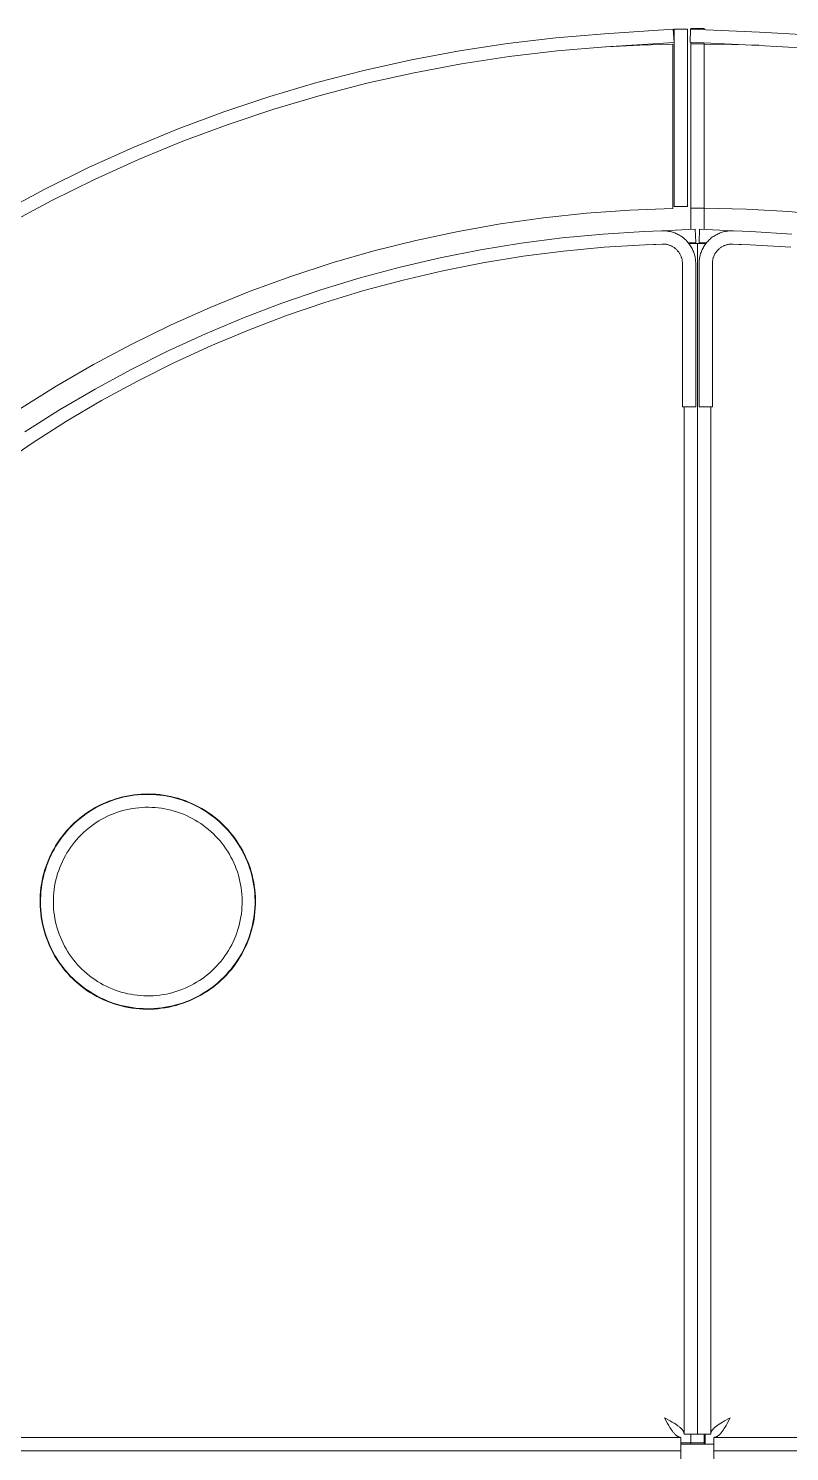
# Model space of a CAD drawing. Header units: millimetres. Extents: x 375 to 2759, y 807 to 2485.
# Drawn here: x 681.7 to 853, y 1463.8 to 1784.5 of the extents above; entities that cross this region are included whole.
import ezdxf

# ---------------------------------------------------------------- set-up
doc = ezdxf.new("R2010")
doc.units = ezdxf.units.MM
doc.layers.add('ZANO_R', color=7, linetype='Continuous', lineweight=0)

msp = doc.modelspace()

# ---------------------------------------------------------------- linework, layer by layer
at = {"layer": 'ZANO_R'}
for p, q in [((800.43, 1782.45), (811.36, 1783.35)), ((826.83, 1784.36), (811.36, 1783.35)), ((827.02, 1781.37), (826.83, 1784.36)), ((827.02, 1784.38), (830.02, 1784.38)), ((827.02, 1744.38), (827.02, 1784.38)), ((830.02, 1784.38), (830.02, 1744.38)), ((830.76, 1784.41), (830.63, 1781.41)), ((830.76, 1784.41), (846.25, 1783.73)), ((830.79, 1784.54), (833.79, 1784.54)), ((830.79, 1784.54), (830.79, 1784.41)), ((833.79, 1784.54), (833.79, 1784.28)), ((857.02, 1783.08), (846.25, 1783.73)), ((778.69, 1779.51), (789.53, 1781.17)), ((789.53, 1781.17), (800.43, 1782.45)), ((800.72, 1779.46), (811.56, 1780.36)), ((811.56, 1780.36), (827.02, 1781.37)), ((811.89, 1780.38), (819.34, 1780.77)), ((819.34, 1780.77), (826.79, 1780.99)), ((826.79, 1743.98), (826.79, 1780.99)), ((830.63, 1781.41), (846.12, 1780.73)), ((830.79, 1781.4), (830.79, 1781.04)), ((833.79, 1781.04), (830.79, 1781.04)), ((830.79, 1781.04), (830.79, 1744.04)), ((833.79, 1781.27), (833.79, 1781.04)), ((833.79, 1781.04), (833.79, 1781.03)), ((833.79, 1781.03), (833.79, 1744.03)), ((833.79, 1781.03), (839.93, 1780.94)), ((839.93, 1780.94), (846.08, 1780.74)), ((845.13, 1780.78), (846.02, 1780.74)), ((846.12, 1780.73), (856.78, 1780.09)), ((757.2, 1775.1), (767.9, 1777.49)), ((767.9, 1777.49), (778.69, 1779.51)), ((779.19, 1776.56), (789.93, 1778.19)), ((789.93, 1778.19), (800.72, 1779.46)), ((746.58, 1772.34), (757.2, 1775.1)), ((757.9, 1772.18), (768.51, 1774.55)), ((768.51, 1774.55), (779.19, 1776.56)), ((736.06, 1769.23), (746.58, 1772.34)), ((747.38, 1769.45), (757.9, 1772.18)), ((725.66, 1765.75), (736.06, 1769.23)), ((736.96, 1766.36), (747.38, 1769.45)), ((715.38, 1761.92), (725.66, 1765.75)), ((726.66, 1762.92), (736.96, 1766.36)), ((705.24, 1757.73), (715.38, 1761.92)), ((716.47, 1759.12), (726.66, 1762.92)), ((695.24, 1753.21), (705.24, 1757.73)), ((706.43, 1754.98), (716.47, 1759.12)), ((696.53, 1750.49), (706.43, 1754.98)), ((685.41, 1748.34), (695.24, 1753.21)), ((675.76, 1743.14), (685.41, 1748.34)), ((686.79, 1745.67), (696.53, 1750.49)), ((677.22, 1740.52), (686.79, 1745.67)), ((787.99, 1740.51), (797.64, 1741.88)), ((797.64, 1741.88), (807.33, 1742.92)), ((807.33, 1742.92), (817.05, 1743.62)), ((817.05, 1743.62), (826.79, 1743.98)), ((830.02, 1744.38), (827.02, 1744.38)), ((833.79, 1744.04), (830.79, 1744.04)), ((830.79, 1744.04), (830.79, 1739.23)), ((833.79, 1744.03), (833.79, 1739.23)), ((833.79, 1744.03), (843.28, 1743.82)), ((843.28, 1743.82), (852.76, 1743.29)), ((852.76, 1743.29), (862.22, 1742.43)), ((768.87, 1736.76), (778.4, 1738.8)), ((778.4, 1738.8), (787.99, 1740.51)), ((801.81, 1737.34), (811.04, 1738.21)), ((811.04, 1738.21), (820.29, 1738.77)), ((824.19, 1738.94), (820.29, 1738.77)), ((824.19, 1738.94), (824.44, 1738.95)), ((824.28, 1738.95), (831.78, 1739.28)), ((824.44, 1738.95), (824.7, 1738.95)), ((824.7, 1738.95), (824.95, 1738.94)), ((824.95, 1738.94), (825.21, 1738.92)), ((825.21, 1738.92), (825.46, 1738.89)), ((825.46, 1738.89), (825.71, 1738.85)), ((825.71, 1738.85), (825.96, 1738.81)), ((825.96, 1738.81), (826.21, 1738.75)), ((826.21, 1738.75), (826.45, 1738.69)), ((826.45, 1738.69), (826.7, 1738.62)), ((826.7, 1738.62), (826.94, 1738.54)), ((826.94, 1738.54), (827.18, 1738.45)), ((827.18, 1738.45), (827.41, 1738.36)), ((827.41, 1738.36), (827.65, 1738.26)), ((827.65, 1738.26), (827.87, 1738.14)), ((827.87, 1738.14), (828.1, 1738.02)), ((831.91, 1736.28), (831.78, 1739.28)), ((832.79, 1739.28), (832.66, 1736.28)), ((832.79, 1739.28), (840.3, 1738.95)), ((836.7, 1738.14), (836.48, 1738.02)), ((836.93, 1738.26), (836.7, 1738.14)), ((837.16, 1738.36), (836.93, 1738.26)), ((837.4, 1738.45), (837.16, 1738.36)), ((837.64, 1738.54), (837.4, 1738.45)), ((837.88, 1738.62), (837.64, 1738.54)), ((838.12, 1738.69), (837.88, 1738.62)), ((838.37, 1738.75), (838.12, 1738.69)), ((838.62, 1738.81), (838.37, 1738.75)), ((838.87, 1738.85), (838.62, 1738.81)), ((839.12, 1738.89), (838.87, 1738.85)), ((839.37, 1738.92), (839.12, 1738.89)), ((839.62, 1738.94), (839.37, 1738.92)), ((839.88, 1738.95), (839.62, 1738.94)), ((840.13, 1738.95), (839.88, 1738.95)), ((840.39, 1738.94), (840.13, 1738.95)), ((840.39, 1738.94), (844.28, 1738.77)), ((853.54, 1738.21), (844.28, 1738.77)), ((759.41, 1734.39), (768.87, 1736.76)), ((783.46, 1734.67), (792.61, 1736.16)), ((792.61, 1736.16), (801.81, 1737.34)), ((802.14, 1734.36), (811.27, 1735.22)), ((811.27, 1735.22), (820.42, 1735.78)), ((820.42, 1735.78), (824.32, 1735.95)), ((820.95, 1735.8), (824.89, 1735.94)), ((824.47, 1735.95), (824.32, 1735.95)), ((824.62, 1735.95), (824.47, 1735.95)), ((824.77, 1735.94), (824.62, 1735.95)), ((824.92, 1735.93), (824.77, 1735.94)), ((825.07, 1735.92), (824.92, 1735.93)), ((825.22, 1735.89), (825.07, 1735.92)), ((825.37, 1735.87), (825.22, 1735.89)), ((825.52, 1735.83), (825.37, 1735.87)), ((825.67, 1735.8), (825.52, 1735.83)), ((825.81, 1735.75), (825.67, 1735.8)), ((825.96, 1735.71), (825.81, 1735.75)), ((826.1, 1735.66), (825.96, 1735.71)), ((826.24, 1735.6), (826.1, 1735.66)), ((826.38, 1735.54), (826.24, 1735.6)), ((826.51, 1735.47), (826.38, 1735.54)), ((826.64, 1735.4), (826.51, 1735.47)), ((826.78, 1735.32), (826.64, 1735.4)), ((826.9, 1735.24), (826.78, 1735.32)), ((827.03, 1735.16), (826.9, 1735.24)), ((827.15, 1735.07), (827.03, 1735.16)), ((827.27, 1734.98), (827.15, 1735.07)), ((827.39, 1734.88), (827.27, 1734.98)), ((828.1, 1738.02), (828.32, 1737.9)), ((828.32, 1737.9), (828.53, 1737.76)), ((828.53, 1737.76), (828.75, 1737.62)), ((828.75, 1737.62), (828.95, 1737.47)), ((828.95, 1737.47), (829.15, 1737.32)), ((829.15, 1737.32), (829.35, 1737.15)), ((829.35, 1737.15), (829.54, 1736.98)), ((829.54, 1736.98), (829.72, 1736.81)), ((829.72, 1736.81), (829.9, 1736.63)), ((829.9, 1736.63), (830.07, 1736.44)), ((830.07, 1736.44), (830.23, 1736.24)), ((830.23, 1736.24), (830.39, 1736.05)), ((830.26, 1736.21), (831.91, 1736.28)), ((830.39, 1736.05), (830.54, 1735.84)), ((830.4, 1736.04), (832.29, 1736.04)), ((830.54, 1735.84), (830.69, 1735.63)), ((830.69, 1735.63), (830.82, 1735.42)), ((830.79, 1736.23), (830.79, 1736.04)), ((830.82, 1735.42), (830.95, 1735.2)), ((830.95, 1735.2), (831.07, 1734.97)), ((831.07, 1734.97), (831.19, 1734.75)), ((832.29, 1736.04), (832.29, 1736.04)), ((834.18, 1736.04), (832.29, 1736.04)), ((832.29, 1467.74), (832.29, 1736.04)), ((832.66, 1736.28), (834.31, 1736.21)), ((833.5, 1734.97), (833.39, 1734.75)), ((833.62, 1735.2), (833.5, 1734.97)), ((833.75, 1735.42), (833.62, 1735.2)), ((833.89, 1735.63), (833.75, 1735.42)), ((833.79, 1736.23), (833.79, 1736.04)), ((834.03, 1735.84), (833.89, 1735.63)), ((834.18, 1736.05), (834.03, 1735.84)), ((834.34, 1736.24), (834.18, 1736.05)), ((834.51, 1736.44), (834.34, 1736.24)), ((834.68, 1736.63), (834.51, 1736.44)), ((834.85, 1736.81), (834.68, 1736.63)), ((835.04, 1736.98), (834.85, 1736.81)), ((835.23, 1737.15), (835.04, 1736.98)), ((835.42, 1737.32), (835.23, 1737.15)), ((835.62, 1737.47), (835.42, 1737.32)), ((835.83, 1737.62), (835.62, 1737.47)), ((836.04, 1737.76), (835.83, 1737.62)), ((836.26, 1737.9), (836.04, 1737.76)), ((836.48, 1738.02), (836.26, 1737.9)), ((837.19, 1734.88), (837.3, 1734.98)), ((837.3, 1734.98), (837.42, 1735.07)), ((837.42, 1735.07), (837.55, 1735.16)), ((837.55, 1735.16), (837.67, 1735.24)), ((837.67, 1735.24), (837.8, 1735.32)), ((837.8, 1735.32), (837.93, 1735.4)), ((837.93, 1735.4), (838.06, 1735.47)), ((838.06, 1735.47), (838.2, 1735.54)), ((838.2, 1735.54), (838.34, 1735.6)), ((838.34, 1735.6), (838.48, 1735.66)), ((838.48, 1735.66), (838.62, 1735.71)), ((838.62, 1735.71), (838.76, 1735.75)), ((838.76, 1735.75), (838.91, 1735.8)), ((838.91, 1735.8), (839.06, 1735.83)), ((839.06, 1735.83), (839.2, 1735.87)), ((839.2, 1735.87), (839.35, 1735.89)), ((839.35, 1735.89), (839.5, 1735.92)), ((839.5, 1735.92), (839.65, 1735.93)), ((839.65, 1735.93), (839.8, 1735.94)), ((839.69, 1735.94), (843.62, 1735.8)), ((839.8, 1735.94), (839.95, 1735.95)), ((839.95, 1735.95), (840.1, 1735.95)), ((840.1, 1735.95), (840.26, 1735.95)), ((840.26, 1735.95), (844.15, 1735.78)), ((844.15, 1735.78), (853.31, 1735.22)), ((750.05, 1731.69), (759.41, 1734.39)), ((765.34, 1730.76), (774.37, 1732.87)), ((774.37, 1732.87), (783.46, 1734.67)), ((775, 1729.93), (783.99, 1731.71)), ((783.99, 1731.71), (793.04, 1733.19)), ((793.04, 1733.19), (802.14, 1734.36)), ((827.5, 1734.78), (827.39, 1734.88)), ((827.61, 1734.68), (827.5, 1734.78)), ((827.71, 1734.57), (827.61, 1734.68)), ((827.82, 1734.46), (827.71, 1734.57)), ((827.91, 1734.34), (827.82, 1734.46)), ((828.01, 1734.22), (827.91, 1734.34)), ((828.1, 1734.1), (828.01, 1734.22)), ((828.18, 1733.98), (828.1, 1734.1)), ((828.26, 1733.85), (828.18, 1733.98)), ((828.34, 1733.72), (828.26, 1733.85)), ((828.41, 1733.59), (828.34, 1733.72)), ((828.48, 1733.45), (828.41, 1733.59)), ((828.54, 1733.31), (828.48, 1733.45)), ((828.6, 1733.17), (828.54, 1733.31)), ((828.66, 1733.03), (828.6, 1733.17)), ((828.7, 1732.89), (828.66, 1733.03)), ((828.75, 1732.75), (828.7, 1732.89)), ((828.79, 1732.6), (828.75, 1732.75)), ((828.82, 1732.45), (828.79, 1732.6)), ((828.85, 1732.3), (828.82, 1732.45)), ((828.87, 1732.15), (828.85, 1732.3)), ((828.89, 1732), (828.87, 1732.15)), ((828.9, 1731.85), (828.89, 1732)), ((828.91, 1731.7), (828.9, 1731.85)), ((831.19, 1734.75), (831.29, 1734.52)), ((831.29, 1734.52), (831.39, 1734.28)), ((831.39, 1734.28), (831.48, 1734.04)), ((831.48, 1734.04), (831.56, 1733.8)), ((831.56, 1733.8), (831.63, 1733.56)), ((831.63, 1733.56), (831.7, 1733.31)), ((831.7, 1733.31), (831.76, 1733.07)), ((831.76, 1733.07), (831.8, 1732.82)), ((831.8, 1732.82), (831.84, 1732.56)), ((831.84, 1732.56), (831.87, 1732.31)), ((831.87, 1732.31), (831.89, 1732.06)), ((831.89, 1732.06), (831.91, 1731.81)), ((831.91, 1731.81), (831.91, 1731.55)), ((832.67, 1731.81), (832.66, 1731.55)), ((832.68, 1732.06), (832.67, 1731.81)), ((832.7, 1732.31), (832.68, 1732.06)), ((832.73, 1732.56), (832.7, 1732.31)), ((832.77, 1732.82), (832.73, 1732.56)), ((832.82, 1733.07), (832.77, 1732.82)), ((832.88, 1733.31), (832.82, 1733.07)), ((832.94, 1733.56), (832.88, 1733.31)), ((833.01, 1733.8), (832.94, 1733.56)), ((833.1, 1734.04), (833.01, 1733.8)), ((833.19, 1734.28), (833.1, 1734.04)), ((833.28, 1734.52), (833.19, 1734.28)), ((833.39, 1734.75), (833.28, 1734.52)), ((835.67, 1731.85), (835.69, 1732)), ((835.67, 1731.7), (835.67, 1731.85)), ((835.69, 1732), (835.7, 1732.15)), ((835.7, 1732.15), (835.73, 1732.3)), ((835.73, 1732.3), (835.76, 1732.45)), ((835.76, 1732.45), (835.79, 1732.6)), ((835.79, 1732.6), (835.83, 1732.75)), ((835.83, 1732.75), (835.87, 1732.89)), ((835.87, 1732.89), (835.92, 1733.03)), ((835.92, 1733.03), (835.97, 1733.17)), ((835.97, 1733.17), (836.03, 1733.31)), ((836.03, 1733.31), (836.09, 1733.45)), ((836.09, 1733.45), (836.16, 1733.59)), ((836.16, 1733.59), (836.23, 1733.72)), ((836.23, 1733.72), (836.31, 1733.85)), ((836.31, 1733.85), (836.39, 1733.98)), ((836.39, 1733.98), (836.48, 1734.1)), ((836.48, 1734.1), (836.57, 1734.22)), ((836.57, 1734.22), (836.66, 1734.34)), ((836.66, 1734.34), (836.76, 1734.46)), ((836.76, 1734.46), (836.86, 1734.57)), ((836.86, 1734.57), (836.97, 1734.68)), ((836.97, 1734.68), (837.08, 1734.78)), ((837.08, 1734.78), (837.19, 1734.88)), ((731.63, 1725.32), (740.79, 1728.66)), ((740.79, 1728.66), (750.05, 1731.69)), ((756.38, 1728.35), (765.34, 1730.76)), ((766.07, 1727.85), (775, 1729.93)), ((828.91, 1731.55), (828.91, 1731.7)), ((828.91, 1709.28), (828.91, 1731.55)), ((831.91, 1731.55), (831.91, 1709.28)), ((832.66, 1709.28), (832.66, 1731.55)), ((835.66, 1731.55), (835.67, 1731.7)), ((835.66, 1731.55), (835.66, 1709.28)), ((722.6, 1721.66), (731.63, 1725.32)), ((738.74, 1722.64), (747.52, 1725.64)), ((747.52, 1725.64), (756.38, 1728.35)), ((748.44, 1722.79), (757.21, 1725.47)), ((757.21, 1725.47), (766.07, 1727.85)), ((730.08, 1719.34), (738.74, 1722.64)), ((739.77, 1719.82), (748.44, 1722.79)), ((713.7, 1717.68), (722.6, 1721.66)), ((721.53, 1715.75), (730.08, 1719.34)), ((731.2, 1716.55), (739.77, 1719.82)), ((704.95, 1713.4), (713.7, 1717.68)), ((713.11, 1711.87), (721.53, 1715.75)), ((722.74, 1713), (731.2, 1716.55)), ((696.35, 1708.82), (704.95, 1713.4)), ((714.41, 1709.17), (722.74, 1713)), ((704.82, 1707.71), (713.11, 1711.87)), ((828.91, 1699.28), (828.91, 1709.28)), ((831.91, 1699.28), (831.91, 1709.28)), ((832.66, 1709.28), (832.66, 1699.28)), ((835.66, 1709.28), (835.66, 1699.28)), ((687.91, 1703.94), (696.35, 1708.82)), ((696.68, 1703.28), (704.82, 1707.71)), ((706.21, 1705.05), (714.41, 1709.17)), ((679.65, 1698.77), (687.91, 1703.94)), ((688.69, 1698.57), (696.68, 1703.28)), ((698.16, 1700.67), (706.21, 1705.05)), ((690.26, 1696.01), (698.16, 1700.67)), ((680.87, 1693.6), (688.69, 1698.57)), ((828.91, 1699.28), (831.91, 1699.28)), ((829.29, 1467.74), (829.29, 1699.28)), ((832.66, 1699.28), (835.66, 1699.28)), ((835.29, 1699.28), (835.29, 1467.74)), ((682.52, 1691.09), (690.26, 1696.01)), ((674.95, 1685.91), (682.52, 1691.09)), ((698.21, 1609.72), (698.97, 1610.06)), ((698.25, 1609.63), (699.01, 1609.97)), ((698.97, 1610.06), (699.75, 1610.38)), ((699.01, 1609.97), (699.79, 1610.29)), ((699.75, 1610.38), (700.53, 1610.67)), ((699.79, 1610.29), (700.57, 1610.57)), ((700.53, 1610.67), (701.33, 1610.93)), ((700.57, 1610.57), (701.36, 1610.84)), ((701.33, 1610.93), (702.13, 1611.17)), ((701.36, 1610.84), (702.16, 1611.07)), ((702.13, 1611.17), (702.94, 1611.37)), ((702.16, 1611.07), (702.97, 1611.28)), ((702.94, 1611.37), (703.76, 1611.55)), ((702.97, 1611.28), (703.78, 1611.46)), ((703.76, 1611.55), (704.59, 1611.7)), ((703.78, 1611.46), (704.6, 1611.61)), ((704.59, 1611.7), (705.41, 1611.83)), ((704.6, 1611.61), (705.43, 1611.73)), ((705.41, 1611.83), (706.25, 1611.92)), ((705.43, 1611.73), (706.25, 1611.82)), ((706.25, 1611.92), (707.08, 1611.99)), ((706.25, 1611.82), (707.09, 1611.89)), ((707.08, 1611.99), (707.92, 1612.02)), ((707.09, 1611.89), (707.92, 1611.92)), ((707.92, 1612.02), (708.75, 1612.03)), ((707.92, 1611.92), (708.75, 1611.93)), ((708.75, 1612.03), (709.59, 1612.01)), ((708.75, 1611.93), (709.59, 1611.91)), ((709.59, 1612.01), (710.43, 1611.96)), ((709.59, 1611.91), (710.42, 1611.86)), ((710.42, 1611.86), (711.25, 1611.78)), ((710.43, 1611.96), (711.26, 1611.88)), ((711.25, 1611.78), (712.07, 1611.67)), ((711.26, 1611.88), (712.09, 1611.77)), ((712.07, 1611.67), (712.9, 1611.53)), ((712.09, 1611.77), (712.92, 1611.63)), ((712.9, 1611.53), (713.71, 1611.37)), ((712.92, 1611.63), (713.74, 1611.47)), ((713.71, 1611.37), (714.53, 1611.18)), ((713.74, 1611.47), (714.55, 1611.27)), ((714.53, 1611.18), (715.33, 1610.96)), ((714.55, 1611.27), (715.36, 1611.05)), ((715.33, 1610.96), (716.13, 1610.71)), ((715.36, 1611.05), (716.16, 1610.8)), ((716.13, 1610.71), (716.91, 1610.43)), ((716.16, 1610.8), (716.95, 1610.53)), ((716.91, 1610.43), (717.69, 1610.13)), ((716.95, 1610.53), (717.73, 1610.22)), ((717.69, 1610.13), (718.46, 1609.8)), ((717.73, 1610.22), (718.5, 1609.89)), ((718.5, 1609.89), (719.25, 1609.54)), ((693.26, 1606.61), (693.92, 1607.12)), ((693.32, 1606.53), (693.98, 1607.04)), ((693.92, 1607.12), (694.6, 1607.62)), ((693.98, 1607.04), (694.65, 1607.54)), ((694.6, 1607.62), (695.29, 1608.09)), ((694.65, 1607.54), (695.34, 1608)), ((695.29, 1608.09), (696, 1608.53)), ((695.34, 1608), (696.05, 1608.45)), ((696, 1608.53), (696.72, 1608.95)), ((696.05, 1608.45), (696.77, 1608.87)), ((696.72, 1608.95), (697.46, 1609.35)), ((696.77, 1608.87), (697.51, 1609.26)), ((697.46, 1609.35), (698.21, 1609.72)), ((697.51, 1609.26), (698.25, 1609.63)), ((698.18, 1606.33), (698.83, 1606.68)), ((698.83, 1606.68), (699.49, 1607)), ((699.49, 1607), (700.16, 1607.31)), ((700.16, 1607.31), (700.84, 1607.58)), ((700.84, 1607.58), (701.53, 1607.84)), ((701.53, 1607.84), (702.22, 1608.07)), ((702.22, 1608.07), (702.93, 1608.27)), ((702.93, 1608.27), (703.64, 1608.46)), ((703.64, 1608.46), (704.35, 1608.61)), ((704.35, 1608.61), (705.08, 1608.74)), ((705.08, 1608.74), (705.8, 1608.85)), ((705.8, 1608.85), (706.53, 1608.93)), ((706.53, 1608.93), (707.26, 1608.99)), ((707.26, 1608.99), (707.99, 1609.02)), ((707.99, 1609.02), (708.73, 1609.03)), ((708.73, 1609.03), (709.46, 1609.01)), ((709.46, 1609.01), (710.19, 1608.97)), ((710.19, 1608.97), (710.92, 1608.9)), ((710.92, 1608.9), (711.65, 1608.8)), ((711.65, 1608.8), (712.37, 1608.68)), ((712.37, 1608.68), (713.09, 1608.54)), ((713.09, 1608.54), (713.81, 1608.37)), ((713.81, 1608.37), (714.51, 1608.17)), ((714.51, 1608.17), (715.22, 1607.96)), ((715.22, 1607.96), (715.91, 1607.71)), ((715.91, 1607.71), (716.59, 1607.45)), ((716.59, 1607.45), (717.27, 1607.16)), ((717.27, 1607.16), (717.93, 1606.84)), ((717.93, 1606.84), (718.58, 1606.51)), ((718.46, 1609.8), (719.21, 1609.45)), ((719.21, 1609.45), (719.95, 1609.07)), ((719.25, 1609.54), (720, 1609.15)), ((719.95, 1609.07), (720.68, 1608.66)), ((720, 1609.15), (720.73, 1608.75)), ((720.68, 1608.66), (721.39, 1608.23)), ((720.73, 1608.75), (721.45, 1608.31)), ((721.39, 1608.23), (722.09, 1607.77)), ((721.45, 1608.31), (722.15, 1607.86)), ((722.09, 1607.77), (722.77, 1607.29)), ((722.15, 1607.86), (722.83, 1607.37)), ((722.77, 1607.29), (723.44, 1606.79)), ((722.83, 1607.37), (723.5, 1606.87)), ((723.44, 1606.79), (724.09, 1606.26)), ((723.5, 1606.87), (724.15, 1606.34)), ((689.72, 1603.06), (690.25, 1603.7)), ((690.33, 1603.64), (689.79, 1603)), ((690.25, 1603.7), (690.82, 1604.32)), ((690.89, 1604.26), (690.33, 1603.64)), ((690.82, 1604.32), (691.4, 1604.93)), ((691.47, 1604.86), (690.89, 1604.26)), ((691.4, 1604.93), (692, 1605.51)), ((691.47, 1604.86), (692.07, 1605.44)), ((692, 1605.51), (692.62, 1606.07)), ((692.07, 1605.44), (692.69, 1605.99)), ((692.62, 1606.07), (693.26, 1606.61)), ((692.69, 1605.99), (693.32, 1606.53)), ((694.05, 1603.32), (694.59, 1603.81)), ((694.59, 1603.81), (695.15, 1604.28)), ((695.15, 1604.28), (695.73, 1604.73)), ((695.73, 1604.73), (696.32, 1605.16)), ((696.32, 1605.16), (696.93, 1605.57)), ((696.93, 1605.57), (697.55, 1605.96)), ((697.55, 1605.96), (698.18, 1606.33)), ((718.58, 1606.51), (719.22, 1606.15)), ((719.22, 1606.15), (719.85, 1605.77)), ((719.85, 1605.77), (720.46, 1605.37)), ((720.46, 1605.37), (721.06, 1604.95)), ((721.06, 1604.95), (721.65, 1604.51)), ((721.65, 1604.51), (722.22, 1604.04)), ((722.22, 1604.04), (722.77, 1603.56)), ((722.77, 1603.56), (723.31, 1603.06)), ((724.09, 1606.26), (724.71, 1605.72)), ((724.15, 1606.34), (724.78, 1605.79)), ((724.71, 1605.72), (725.32, 1605.15)), ((724.78, 1605.79), (725.39, 1605.22)), ((725.32, 1605.15), (725.91, 1604.56)), ((725.39, 1605.22), (725.98, 1604.63)), ((725.91, 1604.56), (726.48, 1603.95)), ((725.98, 1604.63), (726.56, 1604.02)), ((726.48, 1603.95), (727.03, 1603.32)), ((726.56, 1604.02), (727.11, 1603.38)), ((687.37, 1599.6), (687.79, 1600.33)), ((687.88, 1600.27), (687.46, 1599.55)), ((687.79, 1600.33), (688.24, 1601.03)), ((688.32, 1600.98), (687.88, 1600.27)), ((688.24, 1601.03), (688.71, 1601.73)), ((688.79, 1601.67), (688.32, 1600.98)), ((688.71, 1601.73), (689.2, 1602.4)), ((689.28, 1602.34), (688.79, 1601.67)), ((689.2, 1602.4), (689.72, 1603.06)), ((689.79, 1603), (689.28, 1602.34)), ((691.16, 1600), (691.59, 1600.59)), ((691.59, 1600.59), (692.05, 1601.17)), ((692.05, 1601.17), (692.52, 1601.73)), ((692.52, 1601.73), (693.01, 1602.28)), ((693.01, 1602.28), (693.52, 1602.81)), ((693.52, 1602.81), (694.05, 1603.32)), ((723.31, 1603.06), (723.83, 1602.54)), ((723.83, 1602.54), (724.33, 1602.01)), ((724.33, 1602.01), (724.81, 1601.45)), ((724.81, 1601.45), (725.27, 1600.88)), ((725.27, 1600.88), (725.71, 1600.3)), ((725.71, 1600.3), (726.14, 1599.7)), ((727.03, 1603.32), (727.55, 1602.67)), ((727.11, 1603.38), (727.63, 1602.73)), ((727.55, 1602.67), (728.06, 1602.01)), ((727.63, 1602.73), (728.14, 1602.07)), ((728.06, 1602.01), (728.54, 1601.33)), ((728.14, 1602.07), (728.62, 1601.38)), ((728.54, 1601.33), (728.99, 1600.63)), ((728.62, 1601.38), (729.08, 1600.68)), ((728.99, 1600.63), (729.42, 1599.91)), ((729.08, 1600.68), (729.51, 1599.96)), ((685.95, 1596.57), (686.26, 1597.35)), ((686.35, 1597.31), (686.04, 1596.54)), ((686.26, 1597.35), (686.61, 1598.11)), ((686.7, 1598.07), (686.35, 1597.31)), ((686.61, 1598.11), (686.98, 1598.86)), ((687.06, 1598.82), (686.7, 1598.07)), ((686.98, 1598.86), (687.37, 1599.6)), ((687.46, 1599.55), (687.06, 1598.82)), ((689.32, 1596.83), (689.64, 1597.49)), ((689.64, 1597.49), (689.99, 1598.14)), ((689.99, 1598.14), (690.36, 1598.77)), ((690.36, 1598.77), (690.75, 1599.39)), ((690.75, 1599.39), (691.16, 1600)), ((726.14, 1599.7), (726.54, 1599.09)), ((726.54, 1599.09), (726.92, 1598.46)), ((726.92, 1598.46), (727.27, 1597.82)), ((727.27, 1597.82), (727.61, 1597.16)), ((727.61, 1597.16), (727.92, 1596.5)), ((729.42, 1599.91), (729.83, 1599.19)), ((729.51, 1599.96), (729.92, 1599.23)), ((729.83, 1599.19), (730.21, 1598.45)), ((729.92, 1599.23), (730.3, 1598.49)), ((730.21, 1598.45), (730.57, 1597.69)), ((730.3, 1598.49), (730.66, 1597.73)), ((730.57, 1597.69), (730.9, 1596.92)), ((730.66, 1597.73), (730.99, 1596.96)), ((684.95, 1593.38), (685.16, 1594.19)), ((685.25, 1594.16), (685.05, 1593.36)), ((685.16, 1594.19), (685.39, 1594.99)), ((685.49, 1594.96), (685.25, 1594.16)), ((685.39, 1594.99), (685.65, 1595.79)), ((685.75, 1595.76), (685.49, 1594.96)), ((685.65, 1595.79), (685.95, 1596.57)), ((686.04, 1596.54), (685.75, 1595.76)), ((688.05, 1593.4), (688.26, 1594.1)), ((688.26, 1594.1), (688.49, 1594.8)), ((688.49, 1594.8), (688.74, 1595.49)), ((688.74, 1595.49), (689.02, 1596.17)), ((689.02, 1596.17), (689.32, 1596.83)), ((727.92, 1596.5), (728.21, 1595.83)), ((728.21, 1595.83), (728.48, 1595.14)), ((728.48, 1595.14), (728.72, 1594.45)), ((728.72, 1594.45), (728.94, 1593.75)), ((730.9, 1596.92), (731.2, 1596.15)), ((730.99, 1596.96), (731.29, 1596.18)), ((731.2, 1596.15), (731.47, 1595.36)), ((731.29, 1596.18), (731.57, 1595.39)), ((731.47, 1595.36), (731.72, 1594.57)), ((731.57, 1595.39), (731.82, 1594.59)), ((731.72, 1594.57), (731.94, 1593.76)), ((731.82, 1594.59), (732.04, 1593.79)), ((684.4, 1590.08), (684.5, 1590.91)), ((684.5, 1590.91), (684.62, 1591.74)), ((684.6, 1590.9), (684.5, 1590.07)), ((684.72, 1591.72), (684.6, 1590.9)), ((684.62, 1591.74), (684.77, 1592.56)), ((684.87, 1592.54), (684.72, 1591.72)), ((684.77, 1592.56), (684.95, 1593.38)), ((685.05, 1593.36), (684.87, 1592.54)), ((687.47, 1590.52), (687.58, 1591.25)), ((687.58, 1591.25), (687.71, 1591.97)), ((687.71, 1591.97), (687.87, 1592.69)), ((687.87, 1592.69), (688.05, 1593.4)), ((728.94, 1593.75), (729.13, 1593.04)), ((729.13, 1593.04), (729.3, 1592.33)), ((729.3, 1592.33), (729.45, 1591.61)), ((729.45, 1591.61), (729.57, 1590.89)), ((729.57, 1590.89), (729.66, 1590.16)), ((731.94, 1593.76), (732.13, 1592.95)), ((732.04, 1593.79), (732.23, 1592.97)), ((732.13, 1592.95), (732.3, 1592.13)), ((732.23, 1592.97), (732.4, 1592.15)), ((732.3, 1592.13), (732.43, 1591.31)), ((732.4, 1592.15), (732.53, 1591.32)), ((732.43, 1591.31), (732.54, 1590.48)), ((732.53, 1591.32), (732.64, 1590.49)), ((684.3, 1588.41), (684.34, 1589.24)), ((684.3, 1587.57), (684.3, 1588.41)), ((684.32, 1586.73), (684.3, 1587.57)), ((684.34, 1589.24), (684.4, 1590.08)), ((684.44, 1589.24), (684.4, 1588.4)), ((684.4, 1588.4), (684.4, 1587.57)), ((684.4, 1587.57), (684.42, 1586.74)), ((684.5, 1590.07), (684.44, 1589.24)), ((687.29, 1587.6), (687.3, 1588.33)), ((687.31, 1586.86), (687.29, 1587.6)), ((687.3, 1588.33), (687.33, 1589.06)), ((687.33, 1589.06), (687.39, 1589.79)), ((687.39, 1589.79), (687.47, 1590.52)), ((729.66, 1590.16), (729.73, 1589.43)), ((729.73, 1589.43), (729.77, 1588.7)), ((729.77, 1588.7), (729.79, 1587.96)), ((729.79, 1587.96), (729.79, 1587.23)), ((732.54, 1590.48), (732.62, 1589.65)), ((732.62, 1589.65), (732.67, 1588.82)), ((732.64, 1590.49), (732.72, 1589.66)), ((732.67, 1588.82), (732.69, 1587.99)), ((732.69, 1587.99), (732.69, 1587.15)), ((732.72, 1589.66), (732.77, 1588.83)), ((732.77, 1588.83), (732.79, 1587.99)), ((732.79, 1587.99), (732.79, 1587.15)), ((684.37, 1585.9), (684.32, 1586.73)), ((684.45, 1585.06), (684.37, 1585.9)), ((684.42, 1586.74), (684.47, 1585.91)), ((684.55, 1584.23), (684.45, 1585.06)), ((684.47, 1585.91), (684.55, 1585.08)), ((684.55, 1585.08), (684.65, 1584.25)), ((684.69, 1583.41), (684.55, 1584.23)), ((684.65, 1584.25), (684.79, 1583.43)), ((687.36, 1586.13), (687.31, 1586.86)), ((687.43, 1585.4), (687.36, 1586.13)), ((687.52, 1584.67), (687.43, 1585.4)), ((687.64, 1583.95), (687.52, 1584.67)), ((729.51, 1584.31), (729.38, 1583.59)), ((729.62, 1585.04), (729.51, 1584.31)), ((729.7, 1585.77), (729.62, 1585.04)), ((729.76, 1586.5), (729.7, 1585.77)), ((729.79, 1587.23), (729.76, 1586.5)), ((732.49, 1584.66), (732.37, 1583.84)), ((732.59, 1584.65), (732.47, 1583.82)), ((732.59, 1585.49), (732.49, 1584.66)), ((732.65, 1586.32), (732.59, 1585.49)), ((732.68, 1585.48), (732.59, 1584.65)), ((732.69, 1587.15), (732.65, 1586.32)), ((732.75, 1586.32), (732.68, 1585.48)), ((732.79, 1587.15), (732.75, 1586.32)), ((684.86, 1582.59), (684.69, 1583.41)), ((684.79, 1583.43), (684.95, 1582.61)), ((685.05, 1581.77), (684.86, 1582.59)), ((684.95, 1582.61), (685.15, 1581.8)), ((685.27, 1580.97), (685.05, 1581.77)), ((685.15, 1581.8), (685.37, 1580.99)), ((685.37, 1580.99), (685.62, 1580.2)), ((687.79, 1583.23), (687.64, 1583.95)), ((687.96, 1582.52), (687.79, 1583.23)), ((688.15, 1581.81), (687.96, 1582.52)), ((688.37, 1581.11), (688.15, 1581.81)), ((688.61, 1580.42), (688.37, 1581.11)), ((728.83, 1581.46), (728.6, 1580.76)), ((729.04, 1582.16), (728.83, 1581.46)), ((729.22, 1582.87), (729.04, 1582.16)), ((729.38, 1583.59), (729.22, 1582.87)), ((731.83, 1581.39), (731.6, 1580.59)), ((731.93, 1581.37), (731.7, 1580.57)), ((732.04, 1582.2), (731.83, 1581.39)), ((732.14, 1582.18), (731.93, 1581.37)), ((732.22, 1583.02), (732.04, 1582.2)), ((732.32, 1583), (732.14, 1582.18)), ((732.37, 1583.84), (732.22, 1583.02)), ((732.47, 1583.82), (732.32, 1583)), ((685.52, 1580.17), (685.27, 1580.97)), ((685.8, 1579.38), (685.52, 1580.17)), ((685.62, 1580.2), (685.89, 1579.41)), ((686.1, 1578.6), (685.8, 1579.38)), ((685.89, 1579.41), (686.19, 1578.63)), ((686.43, 1577.83), (686.1, 1578.6)), ((686.19, 1578.63), (686.52, 1577.87)), ((686.79, 1577.07), (686.43, 1577.83)), ((686.52, 1577.87), (686.88, 1577.11)), ((688.88, 1579.73), (688.61, 1580.42)), ((689.17, 1579.06), (688.88, 1579.73)), ((689.48, 1578.39), (689.17, 1579.06)), ((689.81, 1577.74), (689.48, 1578.39)), ((727.44, 1578.07), (727.1, 1577.42)), ((727.77, 1578.73), (727.44, 1578.07)), ((728.07, 1579.39), (727.77, 1578.73)), ((728.35, 1580.07), (728.07, 1579.39)), ((728.6, 1580.76), (728.35, 1580.07)), ((730.73, 1578.25), (730.39, 1577.49)), ((730.83, 1578.21), (730.48, 1577.45)), ((731.05, 1579.02), (730.73, 1578.25)), ((731.14, 1578.99), (730.83, 1578.21)), ((731.34, 1579.8), (731.05, 1579.02)), ((731.43, 1579.77), (731.14, 1578.99)), ((731.6, 1580.59), (731.34, 1579.8)), ((731.7, 1580.57), (731.43, 1579.77)), ((687.17, 1576.33), (686.79, 1577.07)), ((686.88, 1577.11), (687.26, 1576.37)), ((687.58, 1575.59), (687.17, 1576.33)), ((687.26, 1576.37), (687.66, 1575.64)), ((688.01, 1574.88), (687.58, 1575.59)), ((687.66, 1575.64), (688.1, 1574.93)), ((688.47, 1574.18), (688.01, 1574.88)), ((688.1, 1574.93), (688.55, 1574.23)), ((690.17, 1577.1), (689.81, 1577.74)), ((690.55, 1576.47), (690.17, 1577.1)), ((690.95, 1575.86), (690.55, 1576.47)), ((691.37, 1575.26), (690.95, 1575.86)), ((691.82, 1574.67), (691.37, 1575.26)), ((692.28, 1574.1), (691.82, 1574.67)), ((725.5, 1574.96), (725.04, 1574.39)), ((725.93, 1575.56), (725.5, 1574.96)), ((726.34, 1576.16), (725.93, 1575.56)), ((726.73, 1576.79), (726.34, 1576.16)), ((727.1, 1577.42), (726.73, 1576.79)), ((728.77, 1574.58), (728.3, 1573.89)), ((729.21, 1575.29), (728.77, 1574.58)), ((729.3, 1575.23), (728.85, 1574.53)), ((729.63, 1576.01), (729.21, 1575.29)), ((729.72, 1575.96), (729.3, 1575.23)), ((730.02, 1576.74), (729.63, 1576.01)), ((730.11, 1576.7), (729.72, 1575.96)), ((730.39, 1577.49), (730.02, 1576.74)), ((730.48, 1577.45), (730.11, 1576.7)), ((688.95, 1573.49), (688.47, 1574.18)), ((688.55, 1574.23), (689.03, 1573.55)), ((689.45, 1572.82), (688.95, 1573.49)), ((689.03, 1573.55), (689.53, 1572.89)), ((689.98, 1572.17), (689.45, 1572.82)), ((689.53, 1572.89), (690.06, 1572.24)), ((690.53, 1571.54), (689.98, 1572.17)), ((690.06, 1572.24), (690.61, 1571.61)), ((691.1, 1570.93), (690.53, 1571.54)), ((690.61, 1571.61), (691.18, 1571)), ((692.76, 1573.55), (692.28, 1574.1)), ((693.26, 1573.02), (692.76, 1573.55)), ((693.78, 1572.5), (693.26, 1573.02)), ((694.32, 1572), (693.78, 1572.5)), ((694.87, 1571.51), (694.32, 1572)), ((695.44, 1571.05), (694.87, 1571.51)), ((722.5, 1571.75), (721.94, 1571.28)), ((723.04, 1572.24), (722.5, 1571.75)), ((723.57, 1572.75), (723.04, 1572.24)), ((724.08, 1573.28), (723.57, 1572.75)), ((724.57, 1573.83), (724.08, 1573.28)), ((725.04, 1574.39), (724.57, 1573.83)), ((726.76, 1571.92), (726.2, 1571.3)), ((726.83, 1571.86), (726.27, 1571.23)), ((727.29, 1572.56), (726.76, 1571.92)), ((727.37, 1572.5), (726.83, 1571.86)), ((727.81, 1573.22), (727.29, 1572.56)), ((727.89, 1573.16), (727.37, 1572.5)), ((728.3, 1573.89), (727.81, 1573.22)), ((728.38, 1573.83), (727.89, 1573.16)), ((728.85, 1574.53), (728.38, 1573.83)), ((691.7, 1570.34), (691.1, 1570.93)), ((691.18, 1571), (691.76, 1570.41)), ((692.31, 1569.77), (691.7, 1570.34)), ((691.76, 1570.41), (692.37, 1569.84)), ((692.94, 1569.22), (692.31, 1569.77)), ((692.37, 1569.84), (693, 1569.29)), ((693.59, 1568.69), (692.94, 1569.22)), ((693, 1569.29), (693.65, 1568.77)), ((694.26, 1568.19), (693.59, 1568.69)), ((693.65, 1568.77), (694.32, 1568.27)), ((694.94, 1567.7), (694.26, 1568.19)), ((694.32, 1568.27), (695, 1567.79)), ((696.02, 1570.61), (695.44, 1571.05)), ((696.62, 1570.19), (696.02, 1570.61)), ((697.24, 1569.79), (696.62, 1570.19)), ((697.87, 1569.41), (697.24, 1569.79)), ((698.51, 1569.05), (697.87, 1569.41)), ((699.16, 1568.71), (698.51, 1569.05)), ((699.82, 1568.4), (699.16, 1568.71)), ((700.5, 1568.11), (699.82, 1568.4)), ((716.93, 1568.25), (716.25, 1567.98)), ((717.6, 1568.56), (716.93, 1568.25)), ((718.26, 1568.88), (717.6, 1568.56)), ((718.9, 1569.23), (718.26, 1568.88)), ((719.54, 1569.59), (718.9, 1569.23)), ((720.16, 1569.98), (719.54, 1569.59)), ((720.77, 1570.4), (720.16, 1569.98)), ((721.36, 1570.83), (720.77, 1570.4)), ((721.94, 1571.28), (721.36, 1570.83)), ((722.43, 1568.02), (723.11, 1568.51)), ((723.17, 1568.44), (722.49, 1567.94)), ((723.11, 1568.51), (723.76, 1569.03)), ((723.83, 1568.95), (723.17, 1568.44)), ((723.76, 1569.03), (724.4, 1569.57)), ((724.47, 1569.49), (723.83, 1568.95)), ((724.4, 1569.57), (725.02, 1570.12)), ((725.09, 1570.05), (724.47, 1569.49)), ((725.02, 1570.12), (725.62, 1570.7)), ((725.69, 1570.63), (725.09, 1570.05)), ((726.2, 1571.3), (725.62, 1570.7)), ((726.27, 1571.23), (725.69, 1570.63)), ((695.64, 1567.25), (694.94, 1567.7)), ((695, 1567.79), (695.7, 1567.33)), ((696.36, 1566.81), (695.64, 1567.25)), ((695.7, 1567.33), (696.41, 1566.9)), ((697.09, 1566.41), (696.36, 1566.81)), ((696.41, 1566.9), (697.14, 1566.49)), ((697.83, 1566.02), (697.09, 1566.41)), ((697.14, 1566.49), (697.88, 1566.11)), ((698.59, 1565.67), (697.83, 1566.02)), ((697.88, 1566.11), (698.63, 1565.76)), ((699.36, 1565.34), (698.59, 1565.67)), ((698.63, 1565.76), (699.4, 1565.43)), ((700.14, 1565.03), (699.36, 1565.34)), ((699.4, 1565.43), (700.18, 1565.13)), ((700.93, 1564.76), (700.14, 1565.03)), ((700.18, 1565.13), (700.96, 1564.85)), ((701.18, 1567.85), (700.5, 1568.11)), ((701.87, 1567.6), (701.18, 1567.85)), ((702.57, 1567.39), (701.87, 1567.6)), ((703.28, 1567.19), (702.57, 1567.39)), ((703.99, 1567.02), (703.28, 1567.19)), ((704.71, 1566.88), (703.99, 1567.02)), ((705.44, 1566.76), (704.71, 1566.88)), ((706.16, 1566.66), (705.44, 1566.76)), ((706.9, 1566.59), (706.16, 1566.66)), ((707.63, 1566.55), (706.9, 1566.59)), ((708.36, 1566.53), (707.63, 1566.55)), ((709.09, 1566.54), (708.36, 1566.53)), ((709.83, 1566.57), (709.09, 1566.54)), ((710.56, 1566.63), (709.83, 1566.57)), ((711.29, 1566.71), (710.56, 1566.63)), ((712.01, 1566.81), (711.29, 1566.71)), ((712.73, 1566.95), (712.01, 1566.81)), ((713.45, 1567.1), (712.73, 1566.95)), ((714.16, 1567.29), (713.45, 1567.1)), ((714.87, 1567.49), (714.16, 1567.29)), ((715.56, 1567.72), (714.87, 1567.49)), ((716.25, 1567.98), (715.56, 1567.72)), ((715.73, 1564.72), (716.52, 1564.98)), ((716.52, 1564.98), (717.3, 1565.27)), ((717.34, 1565.18), (716.55, 1564.89)), ((717.3, 1565.27), (718.07, 1565.59)), ((718.11, 1565.5), (717.34, 1565.18)), ((718.07, 1565.59), (718.83, 1565.93)), ((718.88, 1565.84), (718.11, 1565.5)), ((718.83, 1565.93), (719.58, 1566.3)), ((719.63, 1566.21), (718.88, 1565.84)), ((719.58, 1566.3), (720.32, 1566.69)), ((720.37, 1566.61), (719.63, 1566.21)), ((720.32, 1566.69), (721.04, 1567.11)), ((721.09, 1567.03), (720.37, 1566.61)), ((721.04, 1567.11), (721.74, 1567.56)), ((721.8, 1567.47), (721.09, 1567.03)), ((721.74, 1567.56), (722.43, 1568.02)), ((722.49, 1567.94), (721.8, 1567.47)), ((701.73, 1564.51), (700.93, 1564.76)), ((700.96, 1564.85), (701.76, 1564.6)), ((702.54, 1564.29), (701.73, 1564.51)), ((701.76, 1564.6), (702.56, 1564.38)), ((703.35, 1564.09), (702.54, 1564.29)), ((702.56, 1564.38), (703.37, 1564.19)), ((704.17, 1563.93), (703.35, 1564.09)), ((703.37, 1564.19), (704.19, 1564.03)), ((705, 1563.79), (704.17, 1563.93)), ((704.19, 1564.03), (705.01, 1563.89)), ((705.83, 1563.68), (705, 1563.79)), ((705.01, 1563.89), (705.84, 1563.78)), ((706.66, 1563.6), (705.83, 1563.68)), ((705.84, 1563.78), (706.67, 1563.7)), ((707.5, 1563.55), (706.66, 1563.6)), ((706.67, 1563.7), (707.5, 1563.65)), ((707.5, 1563.65), (708.34, 1563.63)), ((708.33, 1563.53), (707.5, 1563.55)), ((709.17, 1563.54), (708.33, 1563.53)), ((708.34, 1563.63), (709.17, 1563.64)), ((709.17, 1563.64), (710, 1563.67)), ((710.01, 1563.57), (709.17, 1563.54)), ((710, 1563.67), (710.83, 1563.74)), ((710.84, 1563.64), (710.01, 1563.57)), ((710.83, 1563.74), (711.66, 1563.83)), ((711.67, 1563.73), (710.84, 1563.64)), ((711.66, 1563.83), (712.49, 1563.95)), ((712.5, 1563.85), (711.67, 1563.73)), ((712.49, 1563.95), (713.31, 1564.1)), ((713.33, 1564.01), (712.5, 1563.85)), ((713.31, 1564.1), (714.12, 1564.28)), ((714.14, 1564.19), (713.33, 1564.01)), ((714.12, 1564.28), (714.93, 1564.49)), ((714.96, 1564.39), (714.14, 1564.19)), ((714.93, 1564.49), (715.73, 1564.72)), ((715.76, 1564.63), (714.96, 1564.39)), ((716.55, 1564.89), (715.76, 1564.63)), ((832.29, 1495.54), (832.29, 1467.77)), ((824.89, 1471.44), (826.17, 1470.74)), ((825.58, 1470.16), (824.89, 1471.44)), ((825.83, 1469.72), (825.58, 1470.16)), ((826.09, 1469.29), (825.83, 1469.72)), ((826.31, 1468.93), (826.09, 1469.29)), ((826.17, 1470.74), (826.6, 1470.49)), ((826.43, 1468.75), (826.31, 1468.93)), ((826.55, 1468.58), (826.43, 1468.75)), ((826.6, 1470.49), (827.04, 1470.24)), ((827.04, 1470.24), (827.4, 1470.01)), ((827.4, 1470.01), (827.57, 1469.89)), ((827.57, 1469.89), (827.75, 1469.77)), ((827.75, 1469.77), (827.88, 1469.67)), ((827.88, 1469.67), (828.02, 1469.57)), ((828.02, 1469.57), (828.16, 1469.47)), ((828.16, 1469.47), (828.29, 1469.36)), ((828.29, 1469.36), (828.4, 1469.26)), ((828.4, 1469.26), (828.51, 1469.16)), ((828.51, 1469.16), (828.62, 1469.05)), ((828.62, 1469.05), (828.68, 1469)), ((828.68, 1469), (828.73, 1468.94)), ((828.73, 1468.94), (828.77, 1468.89)), ((828.77, 1468.89), (828.81, 1468.84)), ((828.81, 1468.84), (828.86, 1468.79)), ((828.86, 1468.79), (828.9, 1468.74)), ((835.68, 1468.74), (835.72, 1468.79)), ((835.72, 1468.79), (835.76, 1468.84)), ((835.76, 1468.84), (835.81, 1468.89)), ((835.81, 1468.89), (835.85, 1468.94)), ((835.85, 1468.94), (835.9, 1469)), ((835.9, 1469), (835.95, 1469.05)), ((835.95, 1469.05), (836.06, 1469.16)), ((836.06, 1469.16), (836.17, 1469.26)), ((836.17, 1469.26), (836.29, 1469.36)), ((836.29, 1469.36), (836.42, 1469.47)), ((836.42, 1469.47), (836.55, 1469.57)), ((836.55, 1469.57), (836.69, 1469.67)), ((836.69, 1469.67), (836.83, 1469.77)), ((836.83, 1469.77), (837, 1469.89)), ((837, 1469.89), (837.18, 1470.01)), ((837.18, 1470.01), (837.54, 1470.24)), ((837.54, 1470.24), (837.97, 1470.49)), ((837.97, 1470.49), (838.41, 1470.74)), ((838.15, 1468.75), (838.03, 1468.58)), ((838.26, 1468.93), (838.15, 1468.75)), ((838.49, 1469.29), (838.26, 1468.93)), ((838.41, 1470.74), (839.69, 1471.44)), ((838.75, 1469.72), (838.49, 1469.29)), ((839, 1470.16), (838.75, 1469.72)), ((839.69, 1471.44), (839, 1470.16)), ((597.04, 1467.04), (828.58, 1467.04)), ((826.65, 1468.44), (826.55, 1468.58)), ((826.75, 1468.3), (826.65, 1468.44)), ((826.86, 1468.17), (826.75, 1468.3)), ((826.97, 1468.03), (826.86, 1468.17)), ((827.06, 1467.92), (826.97, 1468.03)), ((827.17, 1467.81), (827.06, 1467.92)), ((827.27, 1467.7), (827.17, 1467.81)), ((827.33, 1467.65), (827.27, 1467.7)), ((827.38, 1467.6), (827.33, 1467.65)), ((827.43, 1467.55), (827.38, 1467.6)), ((827.48, 1467.51), (827.43, 1467.55)), ((827.53, 1467.47), (827.48, 1467.51)), ((827.58, 1467.43), (827.53, 1467.47)), ((827.63, 1467.39), (827.58, 1467.43)), ((827.69, 1467.35), (827.63, 1467.39)), ((827.74, 1467.31), (827.69, 1467.35)), ((827.8, 1467.28), (827.74, 1467.31)), ((827.85, 1467.25), (827.8, 1467.28)), ((827.9, 1467.22), (827.85, 1467.25)), ((827.95, 1467.2), (827.9, 1467.22)), ((828, 1467.17), (827.95, 1467.2)), ((828.05, 1467.15), (828, 1467.17)), ((828.08, 1467.14), (828.05, 1467.15)), ((828.1, 1467.13), (828.08, 1467.14)), ((828.13, 1467.12), (828.1, 1467.13)), ((828.16, 1467.11), (828.13, 1467.12)), ((828.18, 1467.1), (828.16, 1467.11)), ((828.21, 1467.09), (828.18, 1467.1)), ((828.26, 1467.08), (828.21, 1467.09)), ((828.3, 1467.07), (828.26, 1467.08)), ((828.35, 1467.06), (828.3, 1467.07)), ((828.37, 1467.05), (828.35, 1467.06)), ((828.39, 1467.05), (828.37, 1467.05)), ((828.42, 1467.05), (828.39, 1467.05)), ((828.44, 1467.04), (828.42, 1467.05)), ((828.46, 1467.04), (828.44, 1467.04)), ((828.49, 1467.04), (828.46, 1467.04)), ((828.51, 1467.04), (828.49, 1467.04)), ((828.53, 1467.04), (828.51, 1467.04)), ((828.56, 1467.04), (828.53, 1467.04)), ((828.58, 1467.04), (828.56, 1467.04)), ((828.58, 1464.04), (828.58, 1467.04)), ((828.58, 1465.79), (830.79, 1465.79)), ((828.9, 1468.74), (828.94, 1468.69)), ((828.94, 1468.69), (828.97, 1468.64)), ((828.97, 1468.64), (829.01, 1468.58)), ((829.01, 1468.58), (829.04, 1468.53)), ((829.04, 1468.53), (829.07, 1468.48)), ((829.07, 1468.48), (829.1, 1468.43)), ((829.1, 1468.43), (829.13, 1468.38)), ((829.13, 1468.38), (829.15, 1468.33)), ((829.15, 1468.33), (829.18, 1468.27)), ((829.18, 1468.27), (829.19, 1468.25)), ((829.19, 1468.25), (829.2, 1468.22)), ((829.2, 1468.22), (829.21, 1468.19)), ((829.21, 1468.19), (829.22, 1468.17)), ((829.22, 1468.17), (829.23, 1468.14)), ((829.23, 1468.14), (829.23, 1468.11)), ((829.23, 1468.11), (829.25, 1468.07)), ((829.25, 1468.07), (829.26, 1468.02)), ((829.26, 1468.02), (829.27, 1467.98)), ((829.27, 1467.98), (829.27, 1467.95)), ((829.27, 1467.95), (829.27, 1467.93)), ((829.27, 1467.93), (829.28, 1467.91)), ((829.28, 1467.91), (829.28, 1467.88)), ((829.28, 1467.88), (829.28, 1467.86)), ((829.28, 1467.86), (829.28, 1467.84)), ((829.28, 1467.84), (829.29, 1467.81)), ((829.29, 1467.81), (829.29, 1467.79)), ((829.29, 1467.79), (829.29, 1467.77)), ((829.29, 1467.77), (829.29, 1467.74)), ((832.29, 1467.74), (829.29, 1467.74)), ((830.79, 1467.74), (830.79, 1465.79)), ((830.79, 1465.79), (833.79, 1465.79)), ((830.79, 1465.79), (830.79, 1465.54)), ((832.29, 1467.74), (835.29, 1467.74)), ((833.79, 1467.74), (833.79, 1465.79)), ((833.79, 1465.79), (833.79, 1465.54)), ((834.04, 1467.74), (834.04, 1465.54)), ((835.29, 1467.86), (835.3, 1467.88)), ((835.29, 1467.84), (835.29, 1467.86)), ((835.29, 1467.81), (835.29, 1467.84)), ((835.29, 1467.79), (835.29, 1467.81)), ((835.29, 1467.77), (835.29, 1467.79)), ((835.29, 1467.74), (835.29, 1467.77)), ((835.3, 1467.93), (835.31, 1467.95)), ((835.3, 1467.91), (835.3, 1467.93)), ((835.3, 1467.88), (835.3, 1467.91)), ((835.31, 1467.98), (835.32, 1468.02)), ((835.31, 1467.95), (835.31, 1467.98)), ((835.32, 1468.02), (835.33, 1468.07)), ((835.33, 1468.07), (835.34, 1468.11)), ((835.34, 1468.11), (835.35, 1468.14)), ((835.35, 1468.14), (835.36, 1468.17)), ((835.36, 1468.17), (835.37, 1468.19)), ((835.37, 1468.19), (835.38, 1468.22)), ((835.38, 1468.22), (835.39, 1468.25)), ((835.39, 1468.25), (835.4, 1468.27)), ((835.4, 1468.27), (835.42, 1468.33)), ((835.42, 1468.33), (835.45, 1468.38)), ((835.45, 1468.38), (835.47, 1468.43)), ((835.47, 1468.43), (835.5, 1468.48)), ((835.5, 1468.48), (835.53, 1468.53)), ((835.53, 1468.53), (835.57, 1468.58)), ((835.57, 1468.58), (835.6, 1468.64)), ((835.6, 1468.64), (835.64, 1468.69)), ((835.64, 1468.69), (835.68, 1468.74)), ((835.99, 1467.04), (1067.53, 1467.04)), ((835.99, 1464.04), (835.99, 1467.04)), ((836.02, 1467.04), (835.99, 1467.04)), ((836.04, 1467.04), (836.02, 1467.04)), ((836.07, 1467.04), (836.04, 1467.04)), ((836.09, 1467.04), (836.07, 1467.04)), ((836.11, 1467.04), (836.09, 1467.04)), ((836.14, 1467.04), (836.11, 1467.04)), ((836.16, 1467.05), (836.14, 1467.04)), ((836.18, 1467.05), (836.16, 1467.05)), ((836.2, 1467.05), (836.18, 1467.05)), ((836.23, 1467.06), (836.2, 1467.05)), ((836.27, 1467.07), (836.23, 1467.06)), ((836.32, 1467.08), (836.27, 1467.07)), ((836.36, 1467.09), (836.32, 1467.08)), ((836.39, 1467.1), (836.36, 1467.09)), ((836.42, 1467.11), (836.39, 1467.1)), ((836.45, 1467.12), (836.42, 1467.11)), ((836.47, 1467.13), (836.45, 1467.12)), ((836.5, 1467.14), (836.47, 1467.13)), ((836.53, 1467.15), (836.5, 1467.14)), ((836.58, 1467.17), (836.53, 1467.15)), ((836.63, 1467.2), (836.58, 1467.17)), ((836.68, 1467.22), (836.63, 1467.2)), ((836.73, 1467.25), (836.68, 1467.22)), ((836.78, 1467.28), (836.73, 1467.25)), ((836.84, 1467.31), (836.78, 1467.28)), ((836.89, 1467.35), (836.84, 1467.31)), ((836.94, 1467.39), (836.89, 1467.35)), ((836.99, 1467.43), (836.94, 1467.39)), ((837.05, 1467.47), (836.99, 1467.43)), ((837.1, 1467.51), (837.05, 1467.47)), ((837.15, 1467.55), (837.1, 1467.51)), ((837.2, 1467.6), (837.15, 1467.55)), ((837.25, 1467.65), (837.2, 1467.6)), ((837.3, 1467.7), (837.25, 1467.65)), ((837.41, 1467.81), (837.3, 1467.7)), ((837.51, 1467.92), (837.41, 1467.81)), ((837.61, 1468.03), (837.51, 1467.92)), ((837.72, 1468.17), (837.61, 1468.03)), ((837.82, 1468.3), (837.72, 1468.17)), ((837.93, 1468.44), (837.82, 1468.3)), ((838.03, 1468.58), (837.93, 1468.44)), ((560.29, 1464.04), (828.58, 1464.04)), ((828.58, 1464.04), (800.79, 1464.04)), ((828.58, 1465.54), (835.99, 1465.54)), ((828.58, 1464.04), (828.58, 1461.04)), ((835.99, 1464.04), (836.02, 1464.04)), ((835.99, 1464.04), (835.99, 1461.04)), ((1104.29, 1464.04), (835.99, 1464.04))]:
    msp.add_line(p, q, dxfattribs=at)

doc.saveas('drawing.dxf')
